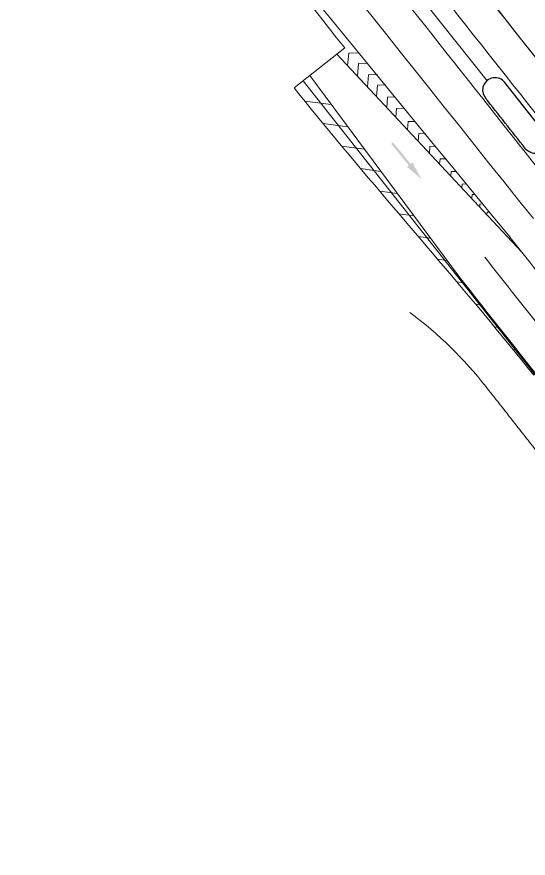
# Model space of a CAD drawing. Header units: millimetres. Extents: x 523446 to 528898, y 388189 to 392165.
# Drawn here: x 524347.4 to 524399, y 390434.5 to 390519.3 of the extents above; entities that cross this region are included whole.
import ezdxf

# ---------------------------------------------------------------- set-up
doc = ezdxf.new("R2010")
doc.units = ezdxf.units.MM
for name, pattern in [('ACAD_ISO03W100', [30, 12, -18]), ('ACAD_ISO04W100', [30, 24, -3, 0, -3]), ('白色虚线3米', [6, 3, -3])]:
    doc.linetypes.add(name, pattern=pattern)
for name, color, linetype in [('000-scy-护栏', 160, 'ACAD_ISO03W100'), ('000-scy-箭头', 7, 'Continuous'), ('000-scy-道路标线', 122, '白色虚线3米'), ('MEDS道路平面中线-GSS', 7, 'Continuous'), ('侧分带与渠化岛', 3, 'Continuous'), ('车行道边线', 5, 'ACAD_ISO04W100')]:
    doc.layers.add(name, color=color, linetype=linetype)
doc.layers.add('000-scy-车道标线(实)', color=7, linetype='Continuous', lineweight=40)
doc.layers.add('人行横道', color=7, linetype='Continuous', lineweight=30)

msp = doc.modelspace()

# ---------------------------------------------------------------- hatches: boundary and pattern name
at = {"layer": '000-scy-箭头', "linetype": 'ByBlock', "lineweight": 0}
msp.add_hatch(color=4, dxfattribs=at).paths.add_polyline_path([(524386.784, 390504.207), (524386.965, 390504.355), (524385.186, 390506.533), (524385.368, 390506.681), (524387.147, 390504.503), (524387.328, 390504.652), (524388.242, 390502.977)])

# ---------------------------------------------------------------- linework, layer by layer
at = {"layer": '000-scy-护栏', "linetype": 'ByBlock', "lineweight": 0, "ltscale": 0.2}
for points in [[(524382.084, 390528.925), (524394.852, 390512.876)], [(524376.323, 390512.886), (524438.145, 390434.52)]]:
    msp.add_lwpolyline(points, dxfattribs=at)
at = {"layer": '000-scy-车道标线(实)', "color": 4, "linetype": 'ByBlock', "lineweight": 0, "ltscale": 0.5}
for points in [[(524301.287, 390616.301, 0.006273), (524397.172, 390497.126)], [(524409.33, 390497.459, 0.001136), (524358.576, 390561.491)], [(524402.271, 390501.157, 0.000512), (524379.416, 390530.041, 0.000512)], [(524392.068, 390493.101, -0.00013), (524398.489, 390484.964, 0.000013), (524399.073, 390484.223, 0.000013), (524399.658, 390483.482, 0.000013), (524400.242, 390482.741, 0.000013), (524400.826, 390482, 0.000013), (524401.41, 390481.259, 0.000013), (524401.994, 390480.518, 0.000013), (524402.578, 390479.777, 0.000012), (524403.162, 390479.036, 0.000012), (524403.746, 390478.295, 0.000012), (524404.33, 390477.554, 0.000012), (524404.913, 390476.813, 0.000012)]]:
    msp.add_lwpolyline(points, format="xyb", dxfattribs=at)
at = {"layer": '000-scy-车道标线(实)', "color": 4, "linetype": 'ByBlock', "lineweight": 0, "flags": 128}
for points in [[(524423.709, 390495.773, 0.006182), (524365.88, 390568.773)], [(524421.235, 390493.669, 0.001263), (524364.04, 390565.866, 0.001263)]]:
    msp.add_lwpolyline(points, format="xyb", dxfattribs=at)
at = {"layer": '000-scy-车道标线(实)', "color": 4, "linetype": 'ByBlock', "lineweight": 0, "ltscale": 0.5}
for points in [[(524379.716, 390515.573), (524398.337, 390495.65)], [(524376.972, 390513.4), (524392.068, 390493.101)]]:
    msp.add_lwpolyline(points, dxfattribs=at)
at = {"layer": '000-scy-道路标线', "linetype": 'ByBlock', "lineweight": 0, "flags": 128}
for points in [[(524304.017, 390618.491, -0.000334), (524399.525, 390498.987, -0.024228)], [(524313.668, 390639.604, -0.001207), (524368.011, 390571.715, -0.00592), (524415.814, 390511.621)], [(524413.411, 390497.936, 0.001125), (524363.112, 390561.414)], [(524397.169, 390497.129, -0.00013), (524403.593, 390488.989, 0.000013), (524404.177, 390488.248, 0.000013), (524404.762, 390487.507, 0.000013)], [(524394.618, 390495.115, -0.00013), (524401.041, 390486.976, 0.000013), (524401.625, 390486.235, 0.000013), (524402.21, 390485.494, 0.000013), (524402.794, 390484.753, 0.000013), (524403.378, 390484.012, 0.000013), (524403.962, 390483.271, 0.000013), (524404.546, 390482.53, 0.000013), (524405.13, 390481.789, 0.000012)]]:
    msp.add_lwpolyline(points, format="xyb", dxfattribs=at)
at = {"layer": 'MEDS道路平面中线-GSS', "color": 233, "linetype": 'ByBlock', "lineweight": 0}
msp.add_arc((510280.518, 379350.679), 18000, 38.2644536, 38.7817059, dxfattribs=at)
at = {"layer": '人行横道', "color": 4, "linetype": 'ByBlock', "lineweight": 0}
for points in [[(524380.903, 390515.654), (524380.795, 390514.419)], [(524381.905, 390515.695), (524380.903, 390515.654)], [(524381.903, 390514.62), (524381.795, 390513.385)], [(524382.757, 390514.655), (524381.903, 390514.62)], [(524382.905, 390513.497), (524382.796, 390512.262)], [(524383.798, 390513.533), (524382.905, 390513.497)], [(524383.805, 390512.431), (524383.706, 390511.304)], [(524384.666, 390512.466), (524383.805, 390512.431)], [(524376.469, 390510.84), (524379.145, 390510.479)], [(524384.827, 390511.226), (524384.737, 390510.201)], [(524385.544, 390511.255), (524384.827, 390511.226)], [(524385.727, 390510.079), (524385.652, 390509.222)], [(524386.485, 390510.109), (524385.727, 390510.079)], [(524386.893, 390508.769), (524386.823, 390507.969)], [(524387.563, 390508.796), (524386.893, 390508.769)], [(524378.318, 390508.572), (524380.813, 390508.236)], [(524387.977, 390507.563), (524387.91, 390506.806)], [(524388.634, 390507.59), (524387.977, 390507.563)], [(524380.201, 390506.301), (524382.481, 390505.993)], [(524389.102, 390506.253), (524389.044, 390505.593)], [(524389.704, 390506.277), (524389.102, 390506.253)], [(524390.124, 390505.007), (524390.078, 390504.486)], [(524390.72, 390505.031), (524390.124, 390505.007)], [(524382.109, 390504.025), (524384.148, 390503.751)], [(524391.248, 390503.733), (524391.208, 390503.277)], [(524391.761, 390503.754), (524391.248, 390503.733)], [(524392.347, 390502.469), (524392.314, 390502.094)], [(524392.794, 390502.487), (524392.347, 390502.469)], [(524384.037, 390501.747), (524385.816, 390501.508)], [(524393.351, 390501.407), (524393.317, 390501.021)], [(524393.665, 390501.42), (524393.351, 390501.407)], [(524394.14, 390500.461), (524394.114, 390500.168)], [(524394.438, 390500.473), (524394.14, 390500.461)], [(524385.977, 390499.468), (524387.484, 390499.265)], [(524394.873, 390499.644), (524394.85, 390499.381)], [(524395.107, 390499.654), (524394.873, 390499.644)], [(524387.921, 390497.188), (524389.152, 390497.022)], [(524389.863, 390494.908), (524390.82, 390494.779)], [(524391.795, 390492.63), (524392.517, 390492.532)], [(524393.71, 390490.354), (524394.299, 390490.274)], [(524395.6, 390488.081), (524396.081, 390488.016)], [(524397.459, 390485.812), (524397.863, 390485.758)]]:
    msp.add_lwpolyline(points, dxfattribs=at)
at = {"layer": '侧分带与渠化岛', "color": 3, "linetype": 'Continuous', "lineweight": -3}
for centre, radius, start, end in [((524395.661, 390511.941), 1.25, 38.33765, 218.71637), ((510280.518, 379350.679), 17996, 38.3137776, 38.3344677), ((510280.518, 379350.679), 17993.5, 38.3137776, 38.334494), ((524399.69, 390506.844), 1.25, 218.29652, 38.29652)]:
    msp.add_arc(centre, radius, start, end, dxfattribs=at)
at = {"layer": '车行道边线', "color": 5, "linetype": 'Continuous', "lineweight": 0}
msp.add_lwpolyline([(524380.5, 390516.194, 0.001167), (524328.208, 390581.913)], format="xyb", dxfattribs=at)
msp.add_lwpolyline([(524380.5, 390516.194), (524375.405, 390512.159)], dxfattribs=at)
at = {"layer": '车行道边线', "color": 5, "linetype": 'Continuous', "lineweight": 0, "flags": 128}
msp.add_lwpolyline([(524375.407, 390512.161), (524375.875, 390511.576), (524376.502, 390510.799), (524377.131, 390510.023), (524377.763, 390509.249), (524378.397, 390508.477), (524379.033, 390507.706), (524379.67, 390506.937), (524380.31, 390506.17), (524380.951, 390505.403), (524381.593, 390504.638), (524382.237, 390503.873), (524382.882, 390503.11), (524383.528, 390502.347), (524384.174, 390501.585), (524384.822, 390500.824), (524385.47, 390500.063), (524386.118, 390499.302), (524386.767, 390498.541), (524387.415, 390497.781), (524388.064, 390497.02), (524388.712, 390496.26), (524389.361, 390495.499), (524390.008, 390494.738), (524390.655, 390493.976), (524391.302, 390493.213), (524391.947, 390492.45), (524392.591, 390491.686), (524393.234, 390490.921), (524393.876, 390490.155), (524394.516, 390489.388), (524395.154, 390488.619), (524395.791, 390487.849), (524396.426, 390487.078), (524397.059, 390486.304), (524397.689, 390485.529), (524398.317, 390484.753), (524398.942, 390483.974), (524399.565, 390483.193)], dxfattribs=at)
msp.add_lwpolyline([(524387.086, 390489.512, -0.067949), (524394.76, 390482.022, 0.000013), (524395.344, 390481.281, 0.000013), (524395.928, 390480.541, 0.000013), (524396.512, 390479.8, 0.000013), (524397.096, 390479.059, 0.000013), (524397.68, 390478.319, 0.000013), (524398.263, 390477.578, 0.000013), (524398.847, 390476.837, 0.000012), (524399.431, 390476.096, 0.000012), (524400.015, 390475.355, 0.000012), (524400.599, 390474.614, 0.000012), (524401.182, 390473.874, 0.000012), (524401.766, 390473.133, 0.000012), (524402.35, 390472.392, 0.000012), (524402.933, 390471.651, 0.000012), (524403.517, 390470.909, 0.000012), (524404.1, 390470.168, 0.000012), (524404.684, 390469.427, 0.000012), (524405.267, 390468.686, 0.000012)], format="xyb", dxfattribs=at)

doc.saveas('drawing.dxf')
